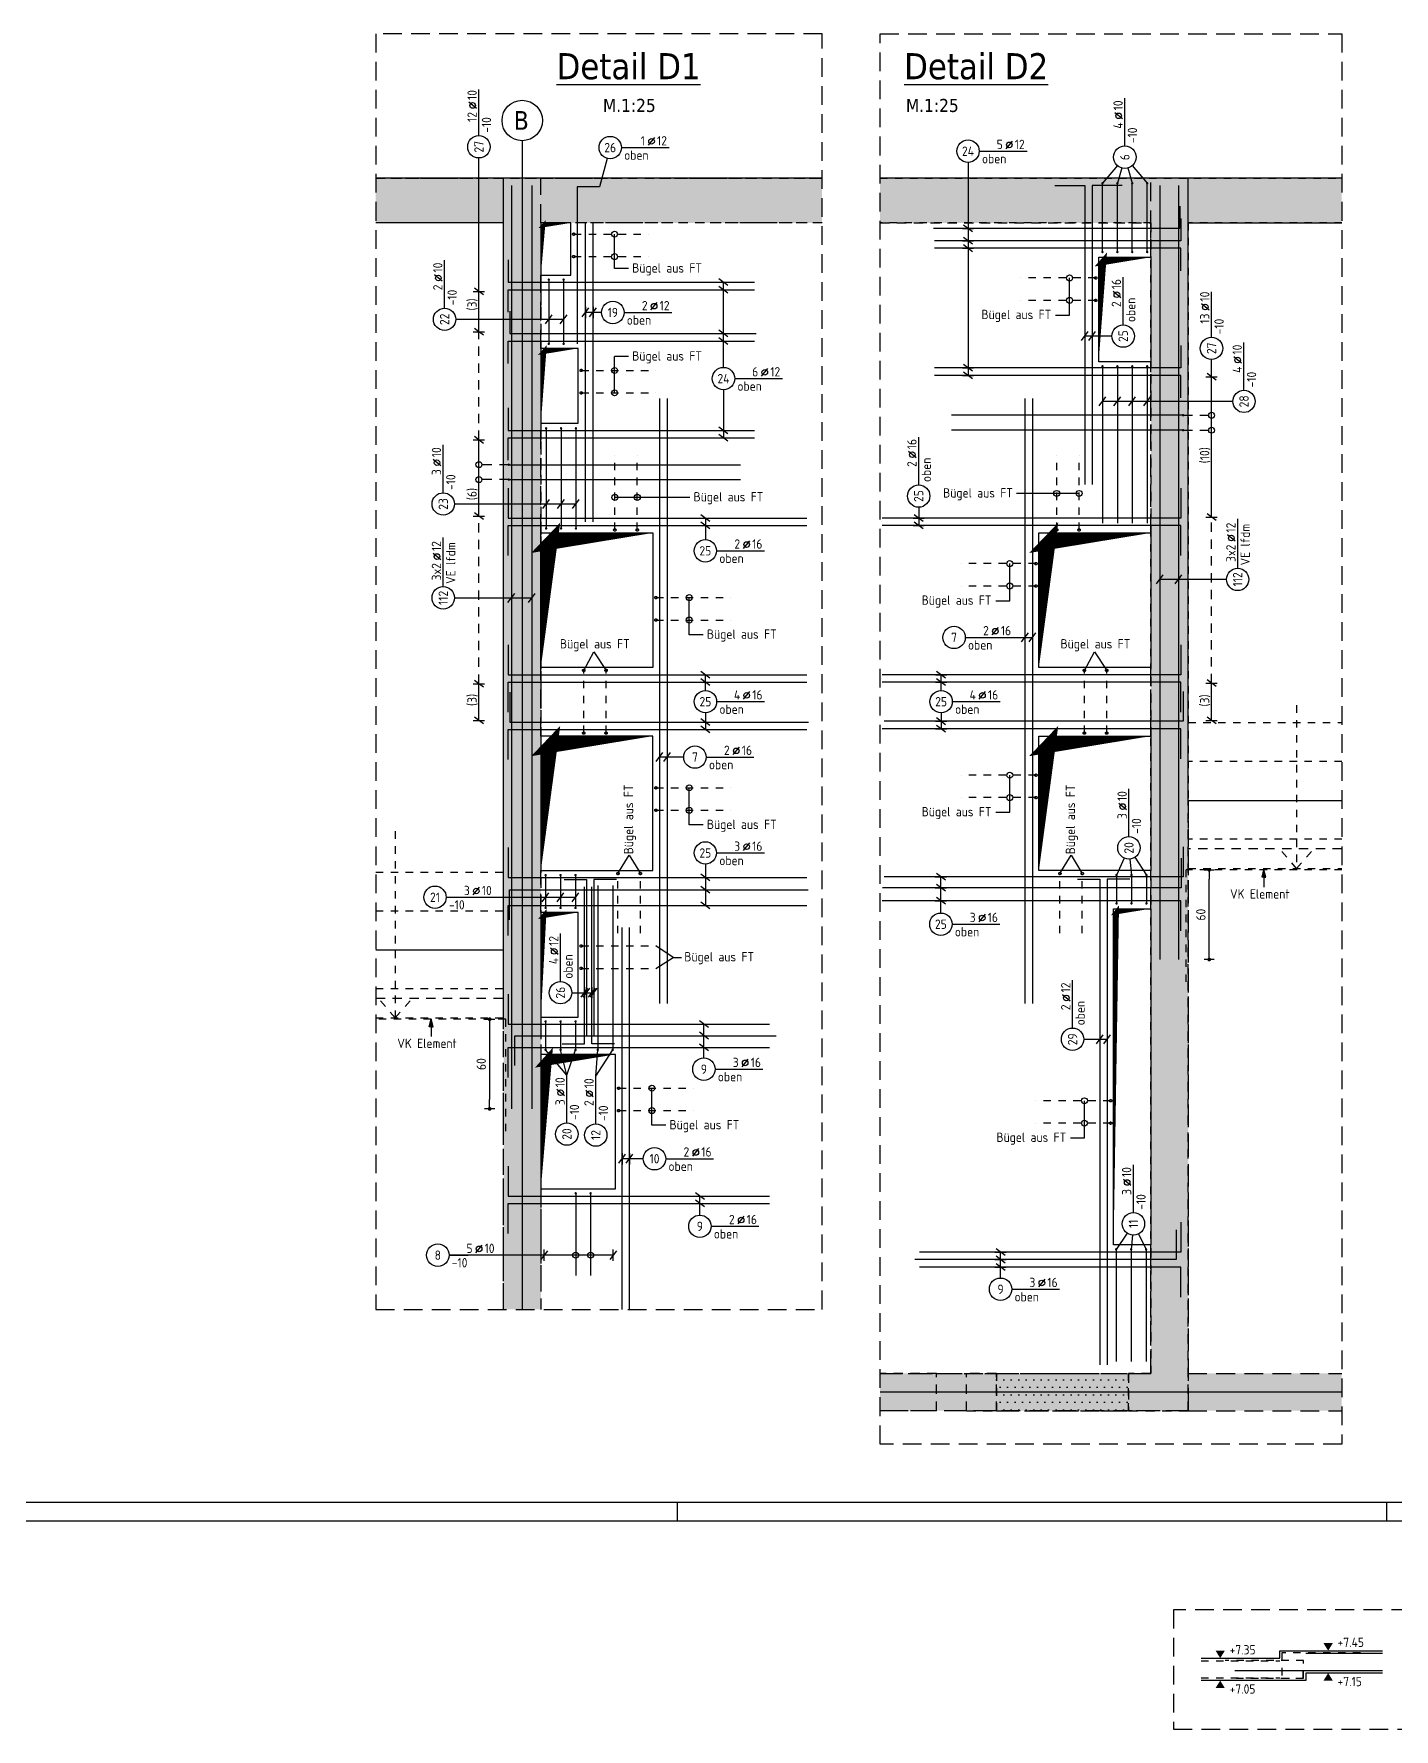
# Model space of a CAD drawing. Extents: x -10 to 81.4, y -8.3 to 49.1.
# Drawn here: x 31.84 to 50.05, y -2.79 to 19.9 of the extents above; entities that cross this region are included whole.
import ezdxf
from ezdxf.enums import TextEntityAlignment as Align

# ---------------------------------------------------------------- set-up
doc = ezdxf.new("R2010")
doc.units = 0
doc.header["$LTSCALE"] = 0.5
for name, pattern in [('AUSGEZOGEN', [1000.01, 1000, 0.01]), ('DASHED', [0.75, 0.5, -0.25]), ('DOT', [0.175, 0.05, -0.125]), ('HIDDEN', [0.375, 0.25, -0.125]), ('HIDDEN2', [0.187, 0.125, -0.062]), ('HIDDEN4', [0.12, 0.02, -0.1]), ('STRICHLINIE', [0.75, 0.5, -0.25]), ('VERDECKT', [0.375, 0.25, -0.125])]:
    doc.linetypes.add(name, pattern=pattern)
for name, color, linetype in [('1.OG', 7, 'Continuous'), ('1.UG', 7, 'Continuous'), ('ACHSEN', 7, 'Continuous'), ('AFU', 7, 'Continuous'), ('BETON', 7, 'Continuous'), ('Brüstung 1.OG', 7, 'Continuous'), ('DETAIL', 7, 'Continuous'), ('DRUEBER', 7, 'Continuous'), ('DS', 7, 'Continuous'), ('grau_hell', 7, 'Continuous'), ('grau_mittel', 7, 'Continuous'), ('HILFE', 7, 'Continuous'), ('koten', 7, 'Continuous'), ('MASSE', 7, 'Continuous'), ('RAHMEN', 7, 'Continuous'), ('RND', 7, 'Continuous'), ('SCHATTEN', 7, 'Continuous'), ('SFP_Achsen', 7, 'Continuous'), ('TEXT', 7, 'Continuous'), ('VERDECKT', 7, 'Continuous'), ('VERDECKT2', 7, 'Continuous')]:
    doc.layers.add(name, color=color, linetype=linetype)
doc.styles.add('helv', font='tahoma.ttf')
doc.styles.add('txt', font='isocp.shx')
doc.linetypes.add('AFU_50K', pattern='A,0.15,["/",Standard,S=0.2,R=0,X=-0.01,Y=-0.1],0.07,["/",Standard,S=0.2,R=0,X=-0.01,Y=-0.1],0.15', length=0.37)
doc.dimstyles.new('DOT_I', dxfattribs={"dimscale": 0.5, "dimtxt": 0.25, "dimasz": 0.25, "dimexe": 0.1, "dimexo": 0.3, "dimgap": 0.1, "dimtad": 1, "dimdec": 3, "dimzin": 3, "dimtxsty": 'txt', "dimblk": 'DOT', "dimblk1": 'DOT', "dimblk2": 'DOT', "dimsah": 1, "dimcen": 0.1, "dimse1": 1, "dimse2": 1, "dimazin": 0, "dimtfac": 1, "dimtdec": 4, "dimtix": 1, "dimtmove": 2, "dimatfit": 3, "dimfxl": 0, "dimtvp": 1, "dimtolj": 1, "dimtzin": 0, "dimarcsym": 0})

# ---------------------------------------------------------------- blocks, each defined once
blk = doc.blocks.new('DINA0')
at = {"layer": 'RAHMEN', "color": 5}
blk.add_line((2, 0.5), (118.4, 0.5), dxfattribs=at)
at = {"layer": 'RAHMEN', "color": 7}
for p, q in [((80.9, 0.5), (80.9, 0)), ((99.9, 0), (99.9, 0.5))]:
    blk.add_line(p, q, dxfattribs=at)
at = {"layer": 'RAHMEN'}
blk.add_line((0, 0), (118.9, 0), dxfattribs=at)
blk = doc.blocks.new('okrd_u')
at = {"layer": 'koten', "color": 7, "linetype": 'Continuous'}
blk.add_solid([(-0.125, -0.202), (0.125, -0.202), (0, 0)], dxfattribs=at)
at = {"layer": 'koten', "style": 'txt'}
blk.add_attdef('OKRD', (0.25, -0.35), '', height=0.25, dxfattribs=at)
blk = doc.blocks.new('okrd_o')
at = {"layer": 'koten', "color": 7, "linetype": 'Continuous'}
blk.add_solid([(-0.125, 0.202), (0.125, 0.202), (0, 0)], dxfattribs=at)
at = {"layer": 'koten', "style": 'txt'}
blk.add_attdef('OKRD', (0.25, 0.1), '', height=0.25, dxfattribs=at)
blk = doc.blocks.new('RND_LEI')
at = {"layer": 'RND', "color": 7, "linetype": 'Continuous'}
blk.add_line((1.022, 0.066), (1.19, 0.27), dxfattribs=at)
for centre, radius in [((0, 0), 0.3), ((1.106, 0.168), 0.075)]:
    blk.add_circle(centre, radius, dxfattribs=at)
at = {"layer": 'RND', "color": 7, "linetype": 'Continuous', "style": 'txt'}
blk.add_attdef('POSL', text='', height=0.25, dxfattribs=at).set_placement((0, 0), align=Align.MIDDLE)
blk.add_attdef('ANZ', text='', height=0.25, dxfattribs=at).set_placement((0.931, 0.057), align=Align.RIGHT)
for tag, p in [('DUM', (1.253, 0.057)), ('ABSTD', (1.674, 0.057)), ('POSTXT', (0.374, -0.327))]:
    blk.add_attdef(tag, p, '', height=0.25, dxfattribs=at)
blk = doc.blocks.new('lei_gre')
at = {"layer": 'RND', "color": 7, "linetype": 'Continuous'}
for p, q in [((-0.09, -0.12), (0.09, 0.12)), ((0, 0.15), (0, -0.15))]:
    blk.add_line(p, q, dxfattribs=at)
blk = doc.blocks.new('DOT')
at = {"layer": 'MASSE', "color": 7, "linetype": 'Continuous'}
for p, q in [((0, 0), (-1, 0)), ((0, 0.54), (0, -0.54))]:
    blk.add_line(p, q, dxfattribs=at)
at = {"layer": 'MASSE', "color": 7, "linetype": 'Continuous', "const_width": 0.2}
blk.add_lwpolyline([(-0.1, 0, 1), (0.1, 0, 1)], format="xyb", close=True, dxfattribs=at)
blk = doc.blocks.new('*D159')
at = {"layer": 'Defpoints', "color": 0, "linetype": 'AUSGEZOGEN', "transparency": 16777216}
for p in [(37.939, 6.714), (37.939, 5.514), (37.939, 5.514)]:
    blk.add_point(p, dxfattribs=at)
at = {"layer": 'MASSE', "color": 0, "linetype": 'AUSGEZOGEN', "lineweight": -2, "transparency": 16777216}
blk.add_line((37.939, 6.589), (37.939, 5.639), dxfattribs=at)
at = {"layer": 'MASSE', "color": 0, "linetype": 'AUSGEZOGEN', "lineweight": -2, "transparency": 16777216, "xscale": 0.125, "yscale": 0.125, "zscale": 0.125}
for p, rotation in [((37.939, 6.714), 90), ((37.939, 5.514), 270)]:
    blk.add_blockref('DOT', p, dxfattribs=dict(at, rotation=rotation))
at = {"layer": 'MASSE', "color": 0, "linetype": 'AUSGEZOGEN', "transparency": 16777216, "insert": (37.826, 6.114), "char_height": 0.125, "attachment_point": 5, "rotation": 90, "style": 'txt'}
blk.add_mtext('\\A1;60', dxfattribs=at)
blk = doc.blocks.new('*D160')
at = {"layer": 'Defpoints', "color": 0, "linetype": 'AUSGEZOGEN', "transparency": 16777216}
for p in [(47.572, 8.714), (47.572, 8.714), (47.572, 7.514)]:
    blk.add_point(p, dxfattribs=at)
at = {"layer": 'MASSE', "color": 0, "linetype": 'AUSGEZOGEN', "lineweight": -2, "transparency": 16777216}
blk.add_line((47.572, 7.639), (47.572, 8.589), dxfattribs=at)
at = {"layer": 'MASSE', "color": 0, "linetype": 'AUSGEZOGEN', "lineweight": -2, "transparency": 16777216, "xscale": 0.125, "yscale": 0.125, "zscale": 0.125}
for p, rotation in [((47.572, 8.714), 90), ((47.572, 7.514), 270)]:
    blk.add_blockref('DOT', p, dxfattribs=dict(at, rotation=rotation))
at = {"layer": 'MASSE', "color": 0, "linetype": 'AUSGEZOGEN', "transparency": 16777216, "insert": (47.46, 8.114), "char_height": 0.125, "attachment_point": 5, "rotation": 90, "style": 'txt'}
blk.add_mtext('\\A1;60', dxfattribs=at)
blk = doc.blocks.new('Pfeillinie')
at = {"layer": 'TEXT', "linetype": 'Continuous'}
blk.add_hatch(color=7, dxfattribs=at).paths.add_polyline_path([(0, 0), (-0.8, 0.2), (-0.8, 0), (-0.8, -0.2)])
at = {"layer": 'TEXT', "color": 7, "linetype": 'Continuous'}
for p, q in [((-0.8, 0), (-0.8, 0.2)), ((-0.8, 0.2), (0, 0)), ((-0.8, 0), (-0.8, -0.2)), ((-0.8, -0.2), (0, 0))]:
    blk.add_line(p, q, dxfattribs=at)

msp = doc.modelspace()

# ---------------------------------------------------------------- hatches: boundary and pattern name
at = {"layer": '1.OG', "linetype": 'AUSGEZOGEN'}
h = msp.add_hatch(dxfattribs=at)
h.set_pattern_fill('DOTS', scale=1.6, double=1)
h.set_pattern_definition([(0, (-180.32796, 497.78719), (0.05, 0.1), [0, -0.1])])
h.paths.add_polyline_path([(43.1661, 17.9741), (43.1661, 17.3741), (46.7919, 17.3741), (46.7919, 1.9741), (46.4919, 1.9741), (46.4919, 1.4741), (47.2919, 1.4741), (47.2919, 17.3741), (49.3469, 17.3741), (49.3469, 17.9741)])
h.paths.add_polyline_path([(43.1661, 1.9741), (43.1661, 1.4741), (44.7219, 1.4741), (44.7219, 1.9741)])
at = {"layer": '1.UG', "linetype": 'DOT'}
h = msp.add_hatch(dxfattribs=at)
h.set_pattern_fill('DOTS', scale=0.05, style=0, double=1)
h.set_pattern_definition([(0, (40.11087, 6.88602), (0.0396875, 0.079375), [0, -0.079375])])
h.paths.add_polyline_path([(38.1249, 2.831), (38.6249, 2.831), (38.6249, 17.3741), (42.3901, 17.3741), (42.3901, 17.9741), (36.4144, 17.9741), (36.4144, 17.3741), (38.1249, 17.3741)])
at = {"layer": 'Brüstung 1.OG', "linetype": 'DOT'}
h = msp.add_hatch(dxfattribs=at)
h.set_pattern_fill('DOTS', color=102, scale=1.6, double=1)
h.set_pattern_definition([(0, (-180.32796, 497.78719), (0.05, 0.1), [0, -0.1])])
h.paths.add_polyline_path([(46.4919, 1.4741), (46.4919, 1.9741), (44.7219, 1.9741), (44.7219, 1.4741)])
at = {"layer": 'grau_hell'}
h = msp.add_hatch(color=9, dxfattribs=at)
h.paths.add_polyline_path([(44.3219, 1.7241), (44.3219, 1.9741), (43.9219, 1.9741), (43.9219, 1.7241)])
h.paths.add_polyline_path([(43.9219, 1.7241), (43.9219, 1.4741), (44.3219, 1.4741), (44.3219, 1.7241)])
at = {"layer": 'grau_mittel'}
msp.add_hatch(color=61, dxfattribs=at).paths.add_polyline_path([(38.1249, 2.831), (38.6249, 2.831), (38.6249, 17.3741), (42.3901, 17.3741), (42.3901, 17.9741), (36.4144, 17.9741), (36.4144, 17.3741), (38.1249, 17.3741)])
h = msp.add_hatch(color=61, dxfattribs=at)
h.paths.add_polyline_path([(43.1661, 17.9741), (43.1661, 17.3741), (46.7919, 17.3741), (46.7919, 1.9741), (44.5419, 1.9741), (44.5419, 1.4741), (47.2919, 1.4741), (47.2919, 17.3741), (49.3469, 17.3741), (49.3469, 17.9741)])
h.paths.add_polyline_path([(49.3469, 1.4741), (49.3469, 1.9741), (47.2919, 1.9741), (47.2919, 1.4741)])
h.paths.add_polyline_path([(43.9219, 1.4741), (43.9219, 1.9741), (43.1661, 1.9741), (43.1661, 1.4741)])
h.paths.add_polyline_path([(44.3219, 1.9741), (44.3219, 1.4741), (44.5419, 1.4741), (44.5419, 1.9741)])

# ---------------------------------------------------------------- linework, layer by layer
at = {"layer": '1.OG', "color": 7, "linetype": 'DOT', "lineweight": -2}
for points in [[(36.4144, 17.9741), (42.3901, 17.9741)], [(43.1661, 17.9741), (49.3469, 17.9741)], [(38.1249, 2.831), (38.1249, 17.3741), (36.4144, 17.3741)], [(42.3901, 17.3741), (38.6249, 17.3741), (38.6249, 2.831)], [(49.3469, 17.3741), (47.2919, 17.3741), (47.2919, 1.4741), (46.4919, 1.4741), (46.4919, 1.9741), (46.7919, 1.9741), (46.7919, 17.3741), (43.1661, 17.3741)], [(43.1661, 1.9741), (44.7219, 1.9741), (44.7219, 1.4741), (43.1661, 1.4741)]]:
    msp.add_lwpolyline(points, dxfattribs=at)
at = {"layer": 'ACHSEN', "color": 140, "linetype": 'AUSGEZOGEN'}
for p, q in [((38.3749, 18.4741), (38.3749, 2.831)), ((42.3901, 17.9741), (36.4144, 17.9741)), ((49.3469, 17.9741), (43.1661, 17.9741)), ((49.3469, 1.7241), (43.1661, 1.7241))]:
    msp.add_line(p, q, dxfattribs=at)
at = {"layer": 'AFU', "color": 8, "linetype": 'AFU_50K'}
for p, q in [((38.1249, 17.3741), (38.1249, 17.9741)), ((47.2919, 17.3741), (47.2919, 17.9741))]:
    msp.add_line(p, q, dxfattribs=at)
at = {"layer": 'BETON', "color": 6, "linetype": 'AUSGEZOGEN', "lineweight": -2}
for p, q in [((42.3901, 17.9741), (36.4144, 17.9741)), ((49.3469, 17.9741), (43.1661, 17.9741))]:
    msp.add_line(p, q, dxfattribs=at)
at = {"layer": 'BETON', "color": 6, "linetype": 'AUSGEZOGEN'}
for p, q in [((38.1249, 17.3741), (36.4144, 17.3741)), ((38.1249, 7.6441), (38.1249, 17.3741)), ((47.2919, 17.3741), (49.3469, 17.3741)), ((47.2919, 9.6441), (47.2919, 17.3741)), ((47.2919, 9.6441), (49.3469, 9.6441)), ((36.4144, 7.6441), (38.1249, 7.6441)), ((48.5159, -1.8383), (48.5159, -1.7383)), ((48.5159, -1.7383), (49.8935, -1.7383)), ((47.4629, -1.8383), (48.5159, -1.8383)), ((49.8935, -2.0383), (48.8659, -2.0383)), ((48.8659, -2.0383), (48.8659, -2.1383)), ((48.8659, -2.1383), (47.4624, -2.1383))]:
    msp.add_line(p, q, dxfattribs=at)
for points in [[(38.6249, 16.6741), (39.0249, 16.6741), (39.0249, 17.3741), (38.6249, 17.3741)], [(46.0919, 16.9141), (46.7919, 16.9141), (46.7919, 15.5141), (46.0919, 15.5141)], [(38.6249, 14.6941), (39.1249, 14.6941), (39.1249, 15.6941), (38.6249, 15.6941)], [(38.6249, 13.2241), (40.1249, 13.2241), (40.1249, 11.4241), (38.6249, 11.4241)], [(45.2919, 13.2241), (46.7919, 13.2241), (46.7919, 11.4241), (45.2919, 11.4241)], [(40.1249, 10.5041), (38.6249, 10.5041), (38.6249, 8.7041), (40.1249, 8.7041)], [(45.2919, 10.5041), (46.7919, 10.5041), (46.7919, 8.7041), (45.2919, 8.7041)], [(46.2919, 8.1941), (46.7919, 8.1941), (46.7919, 3.6941), (46.2919, 3.6941)], [(38.6249, 6.7441), (39.1249, 6.7441), (39.1249, 8.1441), (38.6249, 8.1441)], [(39.6249, 6.2441), (38.6249, 6.2441), (38.6249, 4.4441), (39.6249, 4.4441)]]:
    msp.add_lwpolyline(points, close=True, dxfattribs=at)
at = {"layer": 'Brüstung 1.OG', "color": 102, "linetype": 'DOT'}
for p, q in [((44.7219, 1.9741), (46.4919, 1.9741)), ((44.7219, 1.4741), (46.4919, 1.4741))]:
    msp.add_line(p, q, dxfattribs=at)
at = {"layer": 'DETAIL', "color": 102, "linetype": 'STRICHLINIE'}
for points in [[(36.4144, 19.9036), (36.4144, 2.831), (42.3901, 2.831), (42.3901, 19.9036)], [(49.3469, 19.9036), (49.3469, 1.0281), (43.1661, 1.0281), (43.1661, 19.9036)], [(47.0933, -1.1928), (47.0933, -2.7878), (50.26, -2.7878), (50.26, -1.1928)]]:
    msp.add_lwpolyline(points, close=True, dxfattribs=at)
at = {"layer": 'DRUEBER', "color": 102, "linetype": 'HIDDEN2'}
for p, q in [((48.7419, 10.9176), (48.7419, 8.7341)), ((36.6749, 9.2301), (36.6749, 6.7341)), ((48.7419, 8.7341), (48.5223, 8.9834)), ((48.7419, 8.7341), (48.9615, 8.9834)), ((36.6749, 6.7341), (36.4553, 6.9834)), ((36.6749, 6.7341), (36.8945, 6.9834))]:
    msp.add_line(p, q, dxfattribs=at)
at = {"layer": 'DRUEBER', "color": 171, "linetype": 'HIDDEN4'}
for p, q in [((47.2919, 10.6841), (49.3469, 10.6841)), ((49.3469, 10.1641), (47.2919, 10.1641)), ((36.4144, 8.6841), (38.1249, 8.6841)), ((36.4144, 8.1641), (38.1249, 8.1641))]:
    msp.add_line(p, q, dxfattribs=at)
at = {"layer": 'DRUEBER', "color": 7, "linetype": 'DOT'}
for p, q in [((49.3469, 9.1241), (47.2919, 9.1241)), ((47.2919, 8.7341), (49.3469, 8.7341)), ((36.4144, 7.1241), (38.1249, 7.1241)), ((36.4144, 6.7341), (38.1249, 6.7341))]:
    msp.add_line(p, q, dxfattribs=at)
at = {"layer": 'DS', "color": 1, "linetype": 'DASHED'}
for p, q in [((38.6249, 17.3741), (38.6249, 17.9741)), ((46.7919, 16.9141), (46.7919, 17.9741)), ((38.6249, 15.6941), (38.6249, 16.6741)), ((46.7919, 13.2241), (46.7919, 15.5141)), ((38.6249, 13.2241), (38.6249, 14.6941)), ((38.6249, 10.5041), (38.6249, 11.4241)), ((46.7919, 10.5041), (46.7919, 11.4241)), ((47.2919, 9.6441), (47.2919, 1.4741)), ((38.6249, 8.1441), (38.6249, 8.7041)), ((46.7919, 8.1941), (46.7919, 8.7041)), ((38.1249, 2.831), (38.1249, 7.6441)), ((38.6249, 6.7441), (38.6249, 6.2441)), ((38.6249, 4.4441), (38.6249, 2.831)), ((46.7919, 1.9741), (46.7919, 3.6941)), ((43.1661, 1.9741), (46.7919, 1.9741)), ((47.2919, 1.4741), (43.1661, 1.4741))]:
    msp.add_line(p, q, dxfattribs=at)
at = {"layer": 'HILFE', "color": 102, "linetype": 'AUSGEZOGEN'}
for p, q in [((39.6105, 16.7628), (39.6105, 17.2229)), ((39.7988, 16.7628), (39.6105, 16.7628)), ((45.7021, 16.1404), (45.7021, 16.6365)), ((45.5138, 16.1404), (45.7021, 16.1404)), ((39.7988, 15.5852), (39.6105, 15.5852)), ((39.6105, 15.0987), (39.6105, 15.5852)), ((40.6202, 13.6999), (39.6149, 13.6999)), ((45.8303, 13.7523), (44.9928, 13.7523)), ((44.9021, 12.3164), (44.9021, 12.8126)), ((40.6105, 11.8616), (40.6105, 12.3577)), ((44.7138, 12.3164), (44.9021, 12.3164)), ((40.7988, 11.8616), (40.6105, 11.8616)), ((39.1984, 11.3841), (39.3325, 11.6321)), ((39.3325, 11.6321), (39.4984, 11.3841)), ((45.9, 11.3841), (46.0341, 11.6321)), ((46.0341, 11.6321), (46.2, 11.3841)), ((40.6105, 9.3154), (40.6105, 9.8115)), ((44.9021, 9.485), (44.9021, 9.9811)), ((40.7988, 9.3154), (40.6105, 9.3154)), ((44.7138, 9.485), (44.9021, 9.485)), ((39.6567, 8.6641), (39.8082, 8.9099)), ((39.8082, 8.9099), (39.9567, 8.6641)), ((45.5724, 8.6641), (45.7239, 8.9099)), ((45.7239, 8.9099), (45.8724, 8.6641)), ((40.3968, 7.5419), (40.1649, 7.6951)), ((40.1649, 7.3951), (40.3968, 7.5419)), ((40.3968, 7.5419), (40.5087, 7.5419)), ((40.1105, 5.2949), (40.1105, 5.791)), ((45.9021, 5.1269), (45.9021, 5.623)), ((40.2988, 5.2949), (40.1105, 5.2949)), ((45.7138, 5.1269), (45.9021, 5.1269))]:
    msp.add_line(p, q, dxfattribs=at)
at = {"layer": 'HILFE', "color": 171, "linetype": 'HIDDEN2'}
for p, q in [((49.3469, 8.7141), (47.2619, 8.7141)), ((47.2619, 7.2141), (47.2619, 8.7141)), ((38.1549, 6.7141), (36.4144, 6.7141)), ((38.1549, 5.2141), (38.1549, 6.7141))]:
    msp.add_line(p, q, dxfattribs=at)
at = {"layer": 'RND', "color": 7, "linetype": 'AUSGEZOGEN'}
for p, q in [((37.7952, 18.5429), (37.7952, 19.1611)), ((46.4426, 18.404), (46.4426, 19.044)), ((39.7031, 18.3816), (40.3431, 18.3816)), ((37.7952, 16.4552), (37.7952, 18.2429)), ((44.4928, 18.3338), (45.1328, 18.3338)), ((37.3361, 16.233), (37.3361, 16.873)), ((46.4198, 16.0092), (46.4198, 16.6492)), ((37.7952, 15.9174), (37.7952, 16.4552)), ((47.6027, 15.8447), (47.6027, 16.4497)), ((39.7378, 16.1749), (40.3778, 16.1749)), ((48.0373, 15.135), (48.0373, 15.775)), ((47.6027, 15.314), (47.6027, 15.5447)), ((41.219, 15.2896), (41.859, 15.2896)), ((47.6027, 13.4342), (47.6027, 15.314)), ((37.318, 13.7612), (37.318, 14.4012)), ((37.7952, 13.4471), (37.7952, 14.4679)), ((43.6824, 13.8678), (43.6824, 14.5078)), ((47.9526, 12.752), (47.9526, 13.412)), ((37.3173, 12.5045), (37.3173, 13.1645)), ((40.9764, 12.9843), (41.6164, 12.9843)), ((44.3059, 11.825), (44.9459, 11.825)), ((37.7952, 10.7117), (37.7952, 11.205)), ((47.6027, 10.7147), (47.6027, 11.2119)), ((40.9777, 10.9651), (41.6177, 10.9651)), ((44.1327, 10.9651), (44.7727, 10.9651)), ((40.8374, 10.2232), (41.4774, 10.2232)), ((46.4969, 9.1581), (46.4969, 9.7981)), ((40.9764, 8.9398), (41.6164, 8.9398)), ((37.3576, 8.3466), (37.9976, 8.3466)), ((44.1297, 7.986), (44.7697, 7.986)), ((38.8874, 7.2197), (38.8874, 7.8597)), ((45.7423, 6.596), (45.7423, 7.236)), ((38.9727, 5.3275), (38.9727, 5.9675)), ((39.3599, 5.3141), (39.3599, 5.9541)), ((40.9569, 6.0456), (41.5969, 6.0456)), ((40.2958, 4.8469), (40.9358, 4.8469)), ((46.5572, 4.1259), (46.5572, 4.7659)), ((40.9032, 3.9423), (41.5432, 3.9423)), ((38.6692, 3.5562), (37.395, 3.5562)), ((37.395, 3.5562), (37.6501, 3.5562)), ((39.5922, 3.5562), (38.6692, 3.5562)), ((44.9285, 3.1001), (45.5685, 3.1001))]:
    msp.add_line(p, q, dxfattribs=at)
at = {"layer": 'RND', "color": 102, "linetype": 'AUSGEZOGEN'}
for p, q in [((39.5141, 18.2368), (39.4116, 17.8571)), ((44.3428, 18.1838), (44.3428, 15.3321)), ((46.3448, 18.1402), (46.1419, 17.9041)), ((46.4011, 18.1098), (46.3419, 17.9041)), ((46.4835, 18.1097), (46.5419, 17.9041)), ((46.5401, 18.14), (46.7419, 17.9041)), ((41.069, 15.4396), (41.069, 16.579)), ((39.4378, 16.1749), (39.2228, 16.1749)), ((37.4861, 16.083), (38.9296, 16.083)), ((46.2698, 15.8592), (45.9048, 15.8592)), ((41.069, 15.1396), (41.069, 14.4961)), ((47.8873, 14.985), (46.1419, 14.985)), ((37.468, 13.6112), (39.0944, 13.6112)), ((40.8264, 13.4221), (40.8264, 13.1343)), ((43.6824, 13.5678), (43.6824, 13.3221)), ((47.8026, 12.602), (46.9115, 12.602)), ((37.4673, 12.3545), (38.5053, 12.3545)), ((44.9459, 11.825), (45.2053, 11.825)), ((40.8277, 11.1151), (40.8277, 11.3261)), ((43.9827, 11.1151), (43.9827, 11.3261)), ((40.8277, 10.8151), (40.8277, 10.5907)), ((43.9827, 10.8151), (43.9827, 10.6021)), ((40.5374, 10.2232), (40.2144, 10.2232)), ((46.4348, 8.8715), (46.3313, 8.6441)), ((46.511, 8.8587), (46.5313, 8.6441)), ((46.5781, 8.882), (46.7313, 8.6441)), ((40.8264, 8.7898), (40.8264, 8.2356)), ((43.9797, 8.136), (43.9797, 8.6212)), ((37.9976, 8.3466), (39.0884, 8.3466)), ((39.0374, 7.0697), (39.3355, 7.0697)), ((40.8069, 6.1956), (40.8069, 6.65)), ((45.8923, 6.446), (46.2073, 6.446)), ((38.9727, 5.9675), (38.6884, 6.3041)), ((38.9727, 5.9675), (38.8884, 6.3041)), ((38.9727, 5.9675), (39.0884, 6.3041)), ((39.3599, 5.9541), (39.5858, 6.3041)), ((39.3599, 5.9541), (39.3858, 6.3041)), ((39.9958, 4.8469), (39.7119, 4.8469)), ((40.7532, 4.0923), (40.7532, 4.3461)), ((46.4731, 3.8517), (46.3258, 3.6341)), ((46.5435, 3.8265), (46.5258, 3.6341)), ((46.6235, 3.8414), (46.7258, 3.6341)), ((44.7785, 3.2501), (44.7785, 3.5961))]:
    msp.add_line(p, q, dxfattribs=at)
at = {"layer": 'RND', "color": 102, "linetype": 'HIDDEN2'}
for p, q in [((39.0649, 17.2229), (40.0649, 17.2229)), ((39.0649, 16.9229), (40.0649, 16.9229)), ((46.0519, 16.6365), (45.0519, 16.6365)), ((46.0519, 16.3365), (45.0519, 16.3365)), ((39.1649, 15.3987), (40.1649, 15.3987)), ((39.1649, 15.0987), (40.1649, 15.0987)), ((39.6149, 13.2641), (39.6149, 14.2641)), ((39.9149, 13.2641), (39.9149, 14.2641)), ((45.5303, 13.2641), (45.5303, 14.2641)), ((45.8303, 13.2641), (45.8303, 14.2641)), ((45.2519, 12.8126), (44.2519, 12.8126)), ((45.2519, 12.5126), (44.2519, 12.5126)), ((40.1649, 12.3577), (41.1649, 12.3577)), ((40.1649, 12.0577), (41.1649, 12.0577)), ((39.1984, 10.5441), (39.1984, 11.3841)), ((39.4984, 10.5441), (39.4984, 11.3841)), ((45.9, 10.5441), (45.9, 11.3841)), ((46.2, 10.5441), (46.2, 11.3841)), ((40.1649, 9.8115), (41.1649, 9.8115)), ((45.2519, 9.9811), (44.2519, 9.9811)), ((45.2519, 9.6811), (44.2519, 9.6811)), ((40.1649, 9.5115), (41.1649, 9.5115)), ((39.6567, 7.8641), (39.6567, 8.6641)), ((39.9567, 7.8641), (39.9567, 8.6641)), ((45.5724, 7.8641), (45.5724, 8.6641)), ((45.8724, 7.8641), (45.8724, 8.6641)), ((39.1649, 7.6951), (40.1649, 7.6951)), ((39.1649, 7.3951), (40.1649, 7.3951)), ((39.6649, 5.791), (40.6649, 5.791)), ((39.6649, 5.491), (40.6649, 5.491)), ((46.2519, 5.623), (45.2519, 5.623)), ((46.2519, 5.323), (45.2519, 5.323))]:
    msp.add_line(p, q, dxfattribs=at)
at = {"layer": 'RND', "color": 7, "linetype": 'VERDECKT'}
for p, q in [((37.7952, 14.4679), (37.7952, 15.9174)), ((37.7952, 11.205), (37.7952, 13.4471)), ((47.6027, 11.2119), (47.6027, 13.4342))]:
    msp.add_line(p, q, dxfattribs=at)
at = {"layer": 'RND', "color": 102, "linetype": 'VERDECKT'}
for p, q in [((47.2219, 14.7986), (47.6527, 14.7986)), ((47.2219, 14.5986), (47.6527, 14.5986)), ((38.1949, 14.1374), (37.7452, 14.1374)), ((38.1949, 13.9374), (37.7452, 13.9374))]:
    msp.add_line(p, q, dxfattribs=at)
at = {"layer": 'RND', "color": 1, "linetype": 'AUSGEZOGEN'}
for points in [[(38.2295, 17.8741), (38.2295, 5.5141)], [(38.5053, 17.8741), (38.5053, 5.5141)], [(39.4116, 17.8571), (39.1116, 17.8571), (39.1116, 15.7571)], [(45.5048, 17.8727), (45.9048, 17.8727), (45.9048, 13.8727)], [(46.4048, 17.8727), (46.0048, 17.8727), (46.0048, 13.8727)], [(46.1419, 16.9841), (46.1419, 17.9041)], [(46.3419, 16.9841), (46.3419, 17.9041)], [(46.5419, 16.9841), (46.5419, 17.9041)], [(46.7419, 16.9841), (46.7419, 17.9041)], [(46.9115, 17.8741), (46.9115, 7.5141)], [(47.1616, 17.8741), (47.1616, 7.5141)], [(47.1792, 17.5985), (47.1792, 17.2985), (43.8792, 17.2985)], [(39.2228, 13.3741), (39.2228, 17.3741)], [(39.3228, 13.3741), (39.3228, 17.3741)], [(47.193, 17.4335), (47.193, 17.1335), (43.893, 17.1335)], [(47.193, 16.7335), (47.193, 17.0335), (43.893, 17.0335)], [(38.1851, 16.879), (38.1851, 16.579), (41.4851, 16.579)], [(38.7296, 16.6141), (38.7296, 15.7541)], [(38.9296, 16.6141), (38.9296, 15.7541)], [(38.1851, 16.179), (38.1851, 16.479), (41.4851, 16.479)], [(38.2088, 16.1921), (38.2088, 15.8921), (41.5088, 15.8921)], [(38.1851, 15.4921), (38.1851, 15.7921), (41.4851, 15.7921)], [(47.193, 15.7321), (47.193, 15.4321), (43.893, 15.4321)], [(46.1419, 15.4541), (46.1419, 13.3541)], [(46.3419, 15.4541), (46.3419, 13.3541)], [(46.5419, 15.4541), (46.5419, 13.3541)], [(46.7419, 15.4541), (46.7419, 13.3541)], [(47.193, 15.0321), (47.193, 15.3321), (43.893, 15.3321)], [(40.2144, 15.0241), (40.2144, 6.9241)], [(40.3144, 15.0241), (40.3144, 6.9241)], [(45.1053, 15.0241), (45.1053, 6.9241)], [(45.2053, 15.0241), (45.2053, 6.9241)], [(38.1851, 14.8961), (38.1851, 14.5961), (41.4851, 14.5961)], [(47.2219, 14.7986), (44.1219, 14.7986)], [(38.6944, 14.6241), (38.6944, 13.2841)], [(38.8944, 14.6241), (38.8944, 13.2841)], [(39.0944, 14.6241), (39.0944, 13.2841)], [(47.2219, 14.5986), (44.1219, 14.5986)], [(38.1851, 14.1961), (38.1851, 14.4961), (41.4851, 14.4961)], [(38.1949, 14.1374), (41.2949, 14.1374)], [(38.1949, 13.9374), (41.2949, 13.9374)], [(38.1851, 13.8221), (38.1851, 13.4221), (42.1851, 13.4221)], [(47.193, 13.8221), (47.193, 13.4221), (43.193, 13.4221)], [(38.1851, 12.9221), (38.1851, 13.3221), (42.1851, 13.3221)], [(47.193, 12.9221), (47.193, 13.3221), (43.193, 13.3221)], [(38.1851, 11.7261), (38.1851, 11.3261), (42.1851, 11.3261)], [(47.193, 11.7261), (47.193, 11.3261), (43.193, 11.3261)], [(38.1851, 10.8261), (38.1851, 11.2261), (42.1851, 11.2261)], [(47.193, 10.8261), (47.193, 11.2261), (43.193, 11.2261)], [(38.2071, 11.0907), (38.2071, 10.6907), (42.2071, 10.6907)], [(47.2225, 11.1021), (47.2225, 10.7021), (43.2225, 10.7021)], [(38.1851, 10.1907), (38.1851, 10.5907), (42.1851, 10.5907)], [(47.193, 10.2021), (47.193, 10.6021), (43.193, 10.6021)], [(38.1851, 9.0109), (38.1851, 8.6109), (42.1851, 8.6109)], [(47.1966, 8.872), (47.1966, 8.472), (43.1966, 8.472)], [(47.2225, 9.0212), (47.2225, 8.6212), (43.2225, 8.6212)], [(38.6884, 8.6441), (38.6884, 8.2041)], [(38.8884, 8.6441), (38.8884, 8.2041)], [(39.0884, 8.6441), (39.0884, 8.2041)], [(46.3313, 8.6441), (46.3313, 8.2641)], [(46.5313, 8.6441), (46.5313, 8.2641)], [(46.7313, 8.6441), (46.7313, 8.2641)], [(38.2044, 8.0446), (38.2044, 8.4446), (42.2044, 8.4446)], [(38.9089, 6.3866), (39.2089, 6.3866), (39.2089, 8.4866)], [(38.9355, 8.5825), (39.2355, 8.5825), (39.2355, 6.4825)], [(39.6089, 6.3866), (39.3089, 6.3866), (39.3089, 8.4866)], [(39.6355, 8.5825), (39.3355, 8.5825), (39.3355, 6.4825)], [(39.3858, 8.5041), (39.3858, 6.3041)], [(39.5858, 8.5041), (39.5858, 6.3041)], [(45.8073, 8.589), (46.1073, 8.589), (46.1073, 2.089)], [(46.5073, 8.589), (46.2073, 8.589), (46.2073, 2.089)], [(38.1851, 7.8356), (38.1851, 8.2356), (42.1851, 8.2356)], [(47.193, 7.8984), (47.193, 8.2984), (43.193, 8.2984)], [(39.7119, 2.831), (39.7119, 7.9441)], [(39.8119, 2.831), (39.8119, 7.9441)], [(38.1851, 7.05), (38.1851, 6.65), (41.6851, 6.65)], [(38.6884, 6.6841), (38.6884, 6.3041)], [(38.8884, 6.6841), (38.8884, 6.3041)], [(39.0884, 6.6841), (39.0884, 6.3041)], [(38.2755, 6.0941), (38.2755, 6.4941), (41.7755, 6.4941)], [(38.1851, 5.9353), (38.1851, 6.3353), (41.6851, 6.3353)], [(38.1851, 4.7461), (38.1851, 4.3461), (41.6851, 4.3461)], [(39.0908, 4.3841), (39.0908, 3.2841)], [(39.2908, 4.3841), (39.2908, 3.2841)], [(38.1851, 3.8461), (38.1851, 4.2461), (41.6851, 4.2461)], [(47.1306, 3.8961), (47.1306, 3.4961), (43.6306, 3.4961)], [(47.193, 3.9961), (47.193, 3.5961), (43.693, 3.5961)], [(46.3258, 3.6341), (46.3258, 2.1341)], [(46.5258, 3.6341), (46.5258, 2.1341)], [(46.7258, 3.6341), (46.7258, 2.1341)], [(47.193, 2.9961), (47.193, 3.3961), (43.693, 3.3961)], [(48.8659, -1.7733), (49.8935, -1.7733)], [(49.8935, -2.0083), (47.9159, -2.0083)]]:
    msp.add_lwpolyline(points, dxfattribs=at)
at = {"layer": 'RND', "color": 7, "linetype": 'AUSGEZOGEN', "const_width": 0.016}
for points in [[(46.1339, 17.9041, 1), (46.1499, 17.9041, 1)], [(46.3339, 17.9041, 1), (46.3499, 17.9041, 1)], [(46.5339, 17.9041, 1), (46.5499, 17.9041, 1)], [(46.7339, 17.9041, 1), (46.7499, 17.9041, 1)], [(46.1339, 16.9841, 1), (46.1499, 16.9841, 1)], [(46.3339, 16.9841, 1), (46.3499, 16.9841, 1)], [(46.5339, 16.9841, 1), (46.5499, 16.9841, 1)], [(46.7339, 16.9841, 1), (46.7499, 16.9841, 1)], [(38.7376, 16.6141, -1), (38.7216, 16.6141, -1)], [(38.9376, 16.6141, -1), (38.9216, 16.6141, -1)], [(38.7376, 15.7541, -1), (38.7216, 15.7541, -1)], [(38.9376, 15.7541, -1), (38.9216, 15.7541, -1)], [(46.1499, 15.4541, -1), (46.1339, 15.4541, -1)], [(46.3499, 15.4541, -1), (46.3339, 15.4541, -1)], [(46.5499, 15.4541, -1), (46.5339, 15.4541, -1)], [(46.7499, 15.4541, -1), (46.7339, 15.4541, -1)], [(47.2139, 14.7986, 1), (47.2299, 14.7986, 1)], [(38.7024, 14.6241, -1), (38.6864, 14.6241, -1)], [(38.9024, 14.6241, -1), (38.8864, 14.6241, -1)], [(39.1024, 14.6241, -1), (39.0864, 14.6241, -1)], [(47.2139, 14.5986, 1), (47.2299, 14.5986, 1)], [(38.2029, 14.1374, -1), (38.1869, 14.1374, -1)], [(38.2029, 13.9374, -1), (38.1869, 13.9374, -1)], [(38.7024, 13.2841, -1), (38.6864, 13.2841, -1)], [(38.9024, 13.2841, -1), (38.8864, 13.2841, -1)], [(39.1024, 13.2841, -1), (39.0864, 13.2841, -1)], [(38.6964, 8.6441, -1), (38.6804, 8.6441, -1)], [(38.8964, 8.6441, -1), (38.8804, 8.6441, -1)], [(39.0964, 8.6441, -1), (39.0804, 8.6441, -1)], [(46.3393, 8.6441, -1), (46.3233, 8.6441, -1)], [(46.5393, 8.6441, -1), (46.5233, 8.6441, -1)], [(46.7393, 8.6441, -1), (46.7233, 8.6441, -1)], [(38.6964, 8.2041, -1), (38.6804, 8.2041, -1)], [(38.8964, 8.2041, -1), (38.8804, 8.2041, -1)], [(39.0964, 8.2041, -1), (39.0804, 8.2041, -1)], [(46.3393, 8.2641, -1), (46.3233, 8.2641, -1)], [(46.5393, 8.2641, -1), (46.5233, 8.2641, -1)], [(46.7393, 8.2641, -1), (46.7233, 8.2641, -1)], [(38.6964, 6.6841, -1), (38.6804, 6.6841, -1)], [(38.8964, 6.6841, -1), (38.8804, 6.6841, -1)], [(39.0964, 6.6841, -1), (39.0804, 6.6841, -1)], [(38.6964, 6.3041, -1), (38.6804, 6.3041, -1)], [(38.8964, 6.3041, -1), (38.8804, 6.3041, -1)], [(39.0964, 6.3041, -1), (39.0804, 6.3041, -1)], [(39.3938, 6.3041, -1), (39.3778, 6.3041, -1)], [(39.5938, 6.3041, -1), (39.5778, 6.3041, -1)], [(39.0988, 4.3841, -1), (39.0828, 4.3841, -1)], [(39.2988, 4.3841, -1), (39.2828, 4.3841, -1)], [(46.3258, 3.6261, 1), (46.3258, 3.6421, 1)], [(46.5258, 3.6261, 1), (46.5258, 3.6421, 1)], [(46.7258, 3.6261, 1), (46.7258, 3.6421, 1)]]:
    msp.add_lwpolyline(points, format="xyb", close=True, dxfattribs=at)
at = {"layer": 'RND', "color": 102, "linetype": 'AUSGEZOGEN'}
for points in [[(48.3044, 8.7141), (48.3044, 8.4841)], [(37.1563, 6.7141), (37.1563, 6.4841)]]:
    msp.add_lwpolyline(points, dxfattribs=at)
at = {"layer": 'RND', "color": 7, "linetype": 'HIDDEN2'}
for points in [[(49.5959, -1.7683), (48.5459, -1.7683), (48.5459, -2.1083), (48.8359, -2.1083), (48.8359, -1.8683), (47.7859, -1.8683)], [(47.4629, -1.8733), (48.5159, -1.8733)], [(47.9309, -2.1083), (48.8309, -2.1083), (48.8309, -1.9583)], [(47.4629, -2.1033), (48.5159, -2.1033)]]:
    msp.add_lwpolyline(points, dxfattribs=at)
at = {"layer": 'RND', "color": 7, "linetype": 'AUSGEZOGEN'}
for centre in [(39.6105, 17.2229), (39.6105, 16.9229), (45.7021, 16.6365), (45.7021, 16.3365), (39.6105, 15.3987), (39.6105, 15.0987), (47.6027, 14.7986), (47.6027, 14.5986), (37.7952, 14.1374), (37.7952, 13.9374), (39.6149, 13.6999), (39.9149, 13.6999), (45.5303, 13.7523), (45.8303, 13.7523), (44.9021, 12.8126), (44.9021, 12.5126), (40.6105, 12.3577), (40.6105, 12.0577), (44.9021, 9.9811), (40.6105, 9.8115), (40.6105, 9.5115), (44.9021, 9.6811), (40.1105, 5.791), (40.1105, 5.491), (45.9021, 5.623), (45.9021, 5.323), (39.0908, 3.5562), (39.2908, 3.5562)]:
    msp.add_circle(centre, 0.04, dxfattribs=at)
at = {"layer": 'RND', "color": 102, "linetype": 'HIDDEN2'}
for centre in [(39.0649, 17.2229), (39.0649, 16.9229), (46.0519, 16.6365), (46.0519, 16.3365), (39.1649, 15.3987), (39.1649, 15.0987), (39.6149, 13.2641), (39.9149, 13.2641), (45.5303, 13.2641), (45.8303, 13.2641), (45.2519, 12.8126), (45.2519, 12.5126), (40.1649, 12.3577), (40.1649, 12.0577), (39.1984, 11.3841), (39.4984, 11.3841), (45.9, 11.3841), (46.2, 11.3841), (39.1984, 10.5441), (39.4984, 10.5441), (45.9, 10.5441), (46.2, 10.5441), (45.2519, 9.9811), (40.1649, 9.8115), (45.2519, 9.6811), (40.1649, 9.5115), (39.6567, 8.6641), (39.9567, 8.6641), (45.5724, 8.6641), (45.8724, 8.6641), (39.1649, 7.6951), (39.1649, 7.3951), (39.6649, 5.791), (39.6649, 5.491), (46.2519, 5.623), (46.2519, 5.323)]:
    msp.add_circle(centre, 0.016, dxfattribs=at)
at = {"layer": 'SCHATTEN', "color": 1, "linetype": 'AUSGEZOGEN'}
for points in [[(39.0249, 17.3741, 0, 0.0652, 0), (38.6275, 17.3416, 0, 0, 0), (38.6555, 17.3728, 0.0614, 0, 0), (38.6249, 16.6741, 0, 0, 0)], [(46.0919, 15.5141, 0, 0.1063, 0), (46.145, 16.9121, 0, 0, 0), (46.0965, 16.8572, 0.1141, 0, 0), (46.7919, 16.9141, 0, 0, 0)], [(39.1249, 15.6941, 0, 0.0815, 0), (38.6282, 15.6535, 0, 0, 0), (38.6628, 15.6927, 0.0759, 0, 0), (38.6249, 14.6941, 0, 0, 0)], [(38.6249, 11.4241, 0, 0.2389, 0), (38.7441, 13.2162, 0, 0, 0), (38.6349, 13.1022, 0.2446, 0, 0), (40.1249, 13.2241, 0, 0, 0)], [(46.7919, 13.2241, 0, 0.2446, 0), (45.3019, 13.1022, 0, 0, 0), (45.4111, 13.2162, 0.2389, 0, 0), (45.2919, 11.4241, 0, 0, 0)], [(38.6249, 8.7041, 0, 0.2389, 0), (38.7441, 10.4962, 0, 0, 0), (38.6349, 10.3822, 0.2446, 0, 0), (40.1249, 10.5041, 0, 0, 0)], [(46.7919, 10.5041, 0, 0.2446, 0), (45.3019, 10.3822, 0, 0, 0), (45.4111, 10.4962, 0.2389, 0, 0), (45.2919, 8.7041, 0, 0, 0)], [(38.6249, 6.7441, 0, 0.0744, 0), (38.6621, 8.1431, 0, 0, 0), (38.6282, 8.1035, 0.0815, 0, 0), (39.1249, 8.1441, 0, 0, 0)], [(46.2919, 3.6941, 0, 0.0718, 0), (46.3278, 8.1938, 0, 0, 0), (46.2952, 8.1535, 0.0815, 0, 0), (46.7919, 8.1941, 0, 0, 0)], [(38.6249, 4.4441, 0, 0.1531, 0), (38.7013, 6.2409, 0, 0, 0), (38.6315, 6.1628, 0.1631, 0, 0), (39.6249, 6.2441, 0, 0, 0)]]:
    msp.add_lwpolyline(points, format="xyseb", dxfattribs=at)
at = {"layer": 'SFP_Achsen', "color": 7, "linetype": 'AUSGEZOGEN'}
msp.add_circle((38.3749, 18.7446), 0.2705, dxfattribs=at)
at = {"layer": 'VERDECKT', "color": 7, "linetype": 'VERDECKT', "lineweight": -2}
for p, q in [((36.4144, 17.9741), (42.3901, 17.9741)), ((49.3469, 17.9741), (43.1661, 17.9741)), ((38.1249, 17.3741), (36.4144, 17.3741)), ((38.1249, 2.831), (38.1249, 17.3741)), ((38.6249, 17.3741), (38.6249, 2.831)), ((42.3901, 17.3741), (38.6249, 17.3741)), ((43.1661, 17.3741), (46.7919, 17.3741)), ((46.7919, 17.3741), (46.7919, 1.9741)), ((47.2919, 17.3741), (49.3469, 17.3741)), ((47.2919, 1.4741), (47.2919, 17.3741)), ((44.7219, 1.9741), (44.3219, 1.9741)), ((44.7219, 1.4741), (44.7219, 1.9741)), ((46.4919, 1.9741), (46.4919, 1.4741)), ((46.7919, 1.9741), (46.4919, 1.9741)), ((44.3219, 1.4741), (44.7219, 1.4741)), ((46.4919, 1.4741), (47.2919, 1.4741))]:
    msp.add_line(p, q, dxfattribs=at)
at = {"layer": 'VERDECKT', "color": 7, "linetype": 'HIDDEN'}
for p, q in [((49.3469, 8.9941), (47.2919, 8.9941)), ((36.4144, 6.9941), (38.1249, 6.9941))]:
    msp.add_line(p, q, dxfattribs=at)
at = {"layer": 'VERDECKT', "color": 7, "linetype": 'VERDECKT'}
for p, q in [((43.9219, 1.9741), (43.1661, 1.9741)), ((43.9219, 1.4741), (43.9219, 1.9741)), ((44.3219, 1.4741), (44.3219, 1.9741)), ((43.9219, 1.4741), (43.1661, 1.4741))]:
    msp.add_line(p, q, dxfattribs=at)
at = {"layer": 'VERDECKT2', "color": 7, "linetype": 'STRICHLINIE'}
for p, q in [((44.7219, 1.9741), (46.4919, 1.9741)), ((47.2919, 1.9741), (49.3469, 1.9741)), ((44.7219, 1.4741), (46.4919, 1.4741)), ((47.2919, 1.4741), (49.3469, 1.4741))]:
    msp.add_line(p, q, dxfattribs=at)

# ---------------------------------------------------------------- block references
at = {"xscale": 0.5, "yscale": 0.5, "zscale": 0.5}
msp.add_blockref('DINA0', (0, 0), dxfattribs=at)
at = {"layer": 'koten', "color": 7, "linetype": 'DASHED', "xscale": 0.5, "yscale": 0.5, "zscale": 0.5}
for p, values in [((49.1641, -1.7383), {'OKRD': '+7.45'}), ((47.7189, -1.8383), {'OKRD': '+7.35'})]:
    msp.add_blockref('okrd_o', p, dxfattribs=at).add_auto_attribs(values)
at = {"layer": 'koten', "color": 7, "linetype": 'AUSGEZOGEN', "xscale": 0.5, "yscale": 0.5, "zscale": 0.5}
for p, values in [((49.1641, -2.0383), {'OKRD': '+7.15'}), ((47.7189, -2.1383), {'OKRD': '+7.05'})]:
    msp.add_blockref('okrd_u', p, dxfattribs=at).add_auto_attribs(values)
at = {"layer": 'RND', "color": 7, "linetype": 'AUSGEZOGEN', "xscale": 0.5, "yscale": 0.5, "zscale": 0.5, "rotation": 90}
for p, values in [((37.7952, 18.3929), {'POSL': '27', 'DUM': '10', 'ANZ': '12', 'POSTXT': '-10'}), ((46.4426, 18.254), {'POSL': '6', 'DUM': '10', 'ANZ': '4', 'POSTXT': '-10'}), ((37.3361, 16.083), {'POSL': '22', 'DUM': '10', 'ANZ': '2', 'POSTXT': '-10'}), ((46.4198, 15.8592), {'POSL': '25', 'DUM': '16', 'ANZ': '2', 'POSTXT': 'oben'}), ((47.6027, 15.6947), {'POSL': '27', 'DUM': '10', 'ANZ': '13', 'POSTXT': '-10'}), ((48.0373, 14.985), {'POSL': '28', 'DUM': '10', 'ANZ': '4', 'POSTXT': '-10'}), ((37.318, 13.6112), {'POSL': '23', 'DUM': '10', 'ANZ': '3', 'POSTXT': '-10'}), ((43.6824, 13.7178), {'POSL': '25', 'DUM': '16', 'ANZ': '2', 'POSTXT': 'oben'}), ((47.9526, 12.602), {'POSL': '112', 'DUM': '12', 'ANZ': '3x2', 'POSTXT': 'VE lfdm'}), ((37.3173, 12.3545), {'POSL': '112', 'DUM': '12', 'ANZ': '3x2', 'POSTXT': 'VE lfdm'}), ((46.4969, 9.0081), {'POSL': '20', 'DUM': '10', 'ANZ': '3', 'POSTXT': '-10'}), ((38.8874, 7.0697), {'POSL': '26', 'DUM': '12', 'ANZ': '4', 'POSTXT': 'oben'}), ((45.7423, 6.446), {'POSL': '29', 'DUM': '12', 'ANZ': '2', 'POSTXT': 'oben'}), ((38.9727, 5.1775), {'POSL': '20', 'DUM': '10', 'ANZ': '3', 'POSTXT': '-10'}), ((39.3599, 5.1641), {'POSL': '12', 'DUM': '10', 'ANZ': '2', 'POSTXT': '-10 '}), ((46.5572, 3.9759), {'POSL': '11', 'DUM': '10', 'ANZ': '3', 'POSTXT': '-10'})]:
    msp.add_blockref('RND_LEI', p, dxfattribs=at).add_auto_attribs(values)
at = {"layer": 'RND', "color": 7, "linetype": 'AUSGEZOGEN', "xscale": 0.5, "yscale": 0.5, "zscale": 0.5}
for p, values in [((39.5531, 18.3816), {'POSL': '26', 'DUM': '12', 'ANZ': '1', 'POSTXT': 'oben'}), ((44.3428, 18.3338), {'POSL': '24', 'DUM': '12', 'ANZ': '5', 'POSTXT': 'oben'}), ((39.5878, 16.1749), {'POSL': '19', 'DUM': '12', 'ANZ': '2', 'POSTXT': 'oben'}), ((41.069, 15.2896), {'POSL': '24', 'DUM': '12', 'ANZ': '6', 'POSTXT': 'oben'}), ((40.8264, 12.9843), {'POSL': '25', 'DUM': '16', 'ANZ': '2', 'POSTXT': 'oben'}), ((44.1559, 11.825), {'POSL': '7', 'DUM': '16', 'ANZ': '2', 'POSTXT': 'oben'}), ((40.8277, 10.9651), {'POSL': '25', 'DUM': '16', 'ANZ': '4', 'POSTXT': 'oben'}), ((43.9827, 10.9651), {'POSL': '25', 'DUM': '16', 'ANZ': '4', 'POSTXT': 'oben'}), ((40.6874, 10.2232), {'POSL': '7', 'DUM': '16', 'ANZ': '2', 'POSTXT': 'oben'}), ((40.8264, 8.9398), {'POSL': '25', 'DUM': '16', 'ANZ': '3', 'POSTXT': 'oben'}), ((37.2076, 8.3466), {'POSL': '21', 'DUM': '10', 'ANZ': '3', 'POSTXT': '-10'}), ((43.9797, 7.986), {'POSL': '25', 'DUM': '16', 'ANZ': '3', 'POSTXT': 'oben'}), ((40.8069, 6.0456), {'POSL': '9', 'DUM': '16', 'ANZ': '3', 'POSTXT': 'oben'}), ((40.1458, 4.8469), {'POSL': '10', 'DUM': '16', 'ANZ': '2', 'POSTXT': 'oben'}), ((40.7532, 3.9423), {'POSL': '9', 'DUM': '16', 'ANZ': '2', 'POSTXT': 'oben'}), ((37.245, 3.5562), {'POSL': '8', 'DUM': '10', 'ANZ': '5', 'POSTXT': '-10'}), ((44.7785, 3.1001), {'POSL': '9', 'DUM': '16', 'ANZ': '3', 'POSTXT': 'oben'})]:
    msp.add_blockref('RND_LEI', p, dxfattribs=at).add_auto_attribs(values)
for p, rotation in [((44.3428, 17.2985), 90), ((44.3428, 17.1335), 90), ((44.3428, 17.0335), 90), ((41.069, 16.579), 90), ((37.7952, 16.4552), 90), ((41.069, 16.479), 90), ((37.7952, 15.9174), 90), ((41.069, 15.8921), 90), ((41.069, 15.7921), 90), ((44.3428, 15.4321), 90), ((44.3428, 15.3321), 90), ((47.6027, 15.314), 90), ((41.069, 14.5961), 90), ((41.069, 14.4961), 90), ((37.7952, 14.4679), 90), ((37.7952, 13.4471), 90), ((40.8264, 13.4221), 90), ((43.6824, 13.4221), 90), ((47.6027, 13.4342), 90), ((40.8264, 13.3221), 90), ((43.6824, 13.3221), 90), ((40.8277, 11.3261), 90), ((43.9827, 11.3261), 90), ((37.7952, 11.205), 90), ((40.8277, 11.2261), 90), ((43.9827, 11.2261), 90), ((47.6027, 11.2119), 90), ((37.7952, 10.7117), 90), ((40.8277, 10.6907), 90), ((43.9827, 10.7021), 90), ((47.6027, 10.7147), 90), ((40.8277, 10.5907), 90), ((43.9827, 10.6021), 90), ((40.8264, 8.6109), 90), ((43.9797, 8.6212), 90), ((40.8264, 8.4446), 90), ((43.9797, 8.472), 90), ((40.8264, 8.2356), 90), ((43.9797, 8.2984), 90), ((40.8069, 6.65), 90), ((40.8069, 6.4941), 90), ((40.8069, 6.3353), 90), ((40.7532, 4.3461), 90), ((40.7532, 4.2461), 90), ((38.6692, 3.5562), 180), ((39.5922, 3.5562), 180), ((44.7785, 3.5961), 90), ((44.7785, 3.4961), 90), ((44.7785, 3.3961), 90)]:
    msp.add_blockref('lei_gre', p, dxfattribs=dict(at, rotation=rotation))
for p in [(38.7296, 16.083), (38.9296, 16.083), (39.2228, 16.1749), (39.3228, 16.1749), (45.9048, 15.8592), (46.0048, 15.8592), (46.1419, 14.985), (46.3419, 14.985), (46.5419, 14.985), (46.7419, 14.985), (38.6944, 13.6112), (38.8944, 13.6112), (39.0944, 13.6112), (46.9115, 12.602), (47.1616, 12.602), (38.2295, 12.3545), (38.5053, 12.3545), (45.1053, 11.825), (45.2053, 11.825), (40.2144, 10.2232), (40.3144, 10.2232), (38.6884, 8.3466), (38.8884, 8.3466), (39.0884, 8.3466), (39.2089, 7.0697), (39.2355, 7.0697), (39.3089, 7.0697), (39.3355, 7.0697), (46.1073, 6.446), (46.2073, 6.446), (39.7119, 4.8469), (39.8119, 4.8469)]:
    msp.add_blockref('lei_gre', p, dxfattribs=at)
at = {"layer": 'RND', "color": 102, "linetype": 'AUSGEZOGEN', "xscale": 0.125, "yscale": 0.125, "zscale": 0.125, "rotation": 90}
for p in [(48.3044, 8.7141), (37.1563, 6.7141)]:
    msp.add_blockref('Pfeillinie', p, dxfattribs=at)

# ---------------------------------------------------------------- texts
at = {"layer": 'RND', "color": 7, "linetype": 'AUSGEZOGEN', "style": 'txt'}
for s, p in [('(3)', (37.7027, 16.2817)), ('(10)', (47.5102, 14.2634)), ('(6)', (37.7027, 13.7439)), ('(3)', (37.7027, 10.9884)), ('(3)', (47.5102, 10.9809))]:
    msp.add_text(s, height=0.125, rotation=90, dxfattribs=at).set_placement(p, align=Align.MIDDLE)
at = {"layer": 'SFP_Achsen', "color": 6, "linetype": 'AUSGEZOGEN', "style": 'helv'}
msp.add_text('B', height=0.25, dxfattribs=at).set_placement((38.2608, 18.6202))
at = {"layer": 'TEXT', "color": 5, "linetype": 'AUSGEZOGEN', "style": 'helv'}
for s, p in [('%%UDetail D1', (38.835, 19.2965)), ('%%UDetail D2', (43.4877, 19.2961))]:
    msp.add_text(s, height=0.35, dxfattribs=at).set_placement(p)
at = {"layer": 'TEXT', "color": 1, "linetype": 'AUSGEZOGEN', "style": 'helv'}
for p in [(39.455, 18.859), (43.5107, 18.8586)]:
    msp.add_text('M.1:25', height=0.175, dxfattribs=at).set_placement(p)
at = {"layer": 'TEXT', "color": 7, "linetype": 'AUSGEZOGEN', "style": 'txt'}
for p in [(39.8475, 16.7081), (44.5229, 16.0857), (39.8475, 15.5306), (40.6689, 13.6453), (44.0096, 13.6977), (43.7229, 12.2618), (38.88, 11.6773), (40.8475, 11.807), (45.5816, 11.6773), (43.7229, 9.4303), (40.8475, 9.2607), (40.5451, 7.4882), (40.3475, 5.2402), (44.7229, 5.0722)]:
    msp.add_text('Bügel aus FT', height=0.125, dxfattribs=at).set_placement(p)
for p in [(39.8603, 8.9221), (45.776, 8.9221)]:
    msp.add_text('Bügel aus FT', height=0.125, rotation=90, dxfattribs=at).set_placement(p)
at = {"layer": 'TEXT', "color": 7, "linetype": 'HIDDEN2', "style": 'txt'}
for p in [(47.8511, 8.3285), (36.703, 6.3285)]:
    msp.add_text('VK Element', height=0.125, dxfattribs=at).set_placement(p)

# ---------------------------------------------------------------- dimensions: what is measured, and where the dimension line sits
at = {"layer": 'MASSE', "color": 7, "linetype": 'AUSGEZOGEN'}
for base, p1, p2, picture, middle in [((47.5722, 8.7141), (47.5722, 7.5141), (47.5722, 8.7141), '*D160', (47.4597, 8.1141)), ((37.9386, 5.5141), (37.9386, 6.7141), (37.9386, 5.5141), '*D159', (37.8261, 6.1141))]:
    dim = msp.add_linear_dim(base=base, p1=p1, p2=p2, angle=90, dimstyle='DOT_I', override={"dimdec": 0, "dimlfac": 50}, dxfattribs=at)
    dim.commit()
    dim.dimension.update_dxf_attribs({"geometry": picture, "text_midpoint": middle})

doc.saveas('drawing.dxf')
